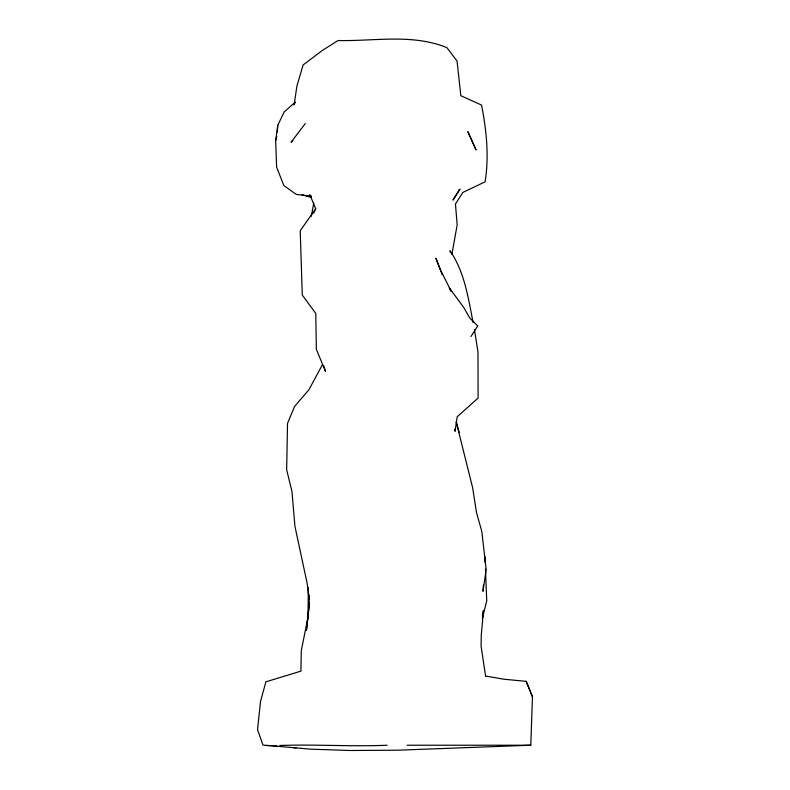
<?xml version="1.0" encoding="UTF-8"?>
<svg xmlns="http://www.w3.org/2000/svg" width="790" height="790" viewBox="0 0 790 790"><rect width="100%" height="100%" fill="white"/><g stroke="black" fill="none" stroke-linecap="round" stroke-linejoin="round"><path stroke-width="1.19" d="M308.416 587.632L307.932 617.513L306.431 630.311L309.404 602.977L307.231 583.741L294.917 526.209L291.974 491.459L286.661 469.843L287.521 423.351L294.631 406.366L308.811 389.914L322.478 364.615M309.404 602.977L307.932 617.513L301.247 650.901L300.921 671.135L265.884 681.829L260.522 701.471L257.54 729.605L262.952 745.069L310.806 749.167L350.316 750.5L397.508 750.214L530.791 745.227L532.46 696.78L526.199 681.345L503.803 679.212L485.88 676.092M483.381 585.133L483.026 591.266L486.166 569.462L481.831 531.492L476.488 512.532L472.637 487.746L456.265 422.206M484.704 561.818L484.981 556.911L485.179 561.799M277.32 132.098L277.784 125.255L284.124 112.042L295.233 102.108L294.473 104.102M311.369 196.453L296.22 194.38L283.867 185.571L276.619 167.134L275.661 140.571L277.784 125.255M294.087 105.1L296.902 86.13L303.123 64.938L322.577 50.313L338.021 40.527C374.322 41.357 412.202 33.506 446.883 47.627L457.064 61.087L460.827 95.718L481.545 105.06C486.492 130.172 489.207 156.42 485.08 181.838L462.871 192.414L455.455 204.027L457.173 224.824L451.9 254.439M311.339 216.243L313.768 202.971M482.384 616.121L483.47 610.374L481.238 635.802L481.1 646.181L485.583 676.21M482.394 618.323L486.739 600.894L485.475 569.126M275.661 140.571L276.796 136.522M313.689 213.181L315.704 208.728L309.749 194.538M470.949 336.57L477.743 325.915L469.892 318.163L463.76 307.537L449.322 287.886L451.327 291.5L440.129 269.202L435.932 258.231L442.272 274.811M315.704 208.728L300.22 230.749L302.274 295.055L315.773 313.423L316.346 349.338L325.45 371.32L323.732 365.78M305.296 123.586L291.036 142.259L292.902 140.758M387.14 745.227C351.471 746.787 315.556 744.16 279.808 745.503M276.757 745.75L266.358 745.503M293.722 747.863L296.141 747.705M276.451 745.79L274.298 745.908L275.295 746.037M407.107 745.227L530.791 745.227M309.068 195.476L311.388 196.058M302.126 194.538L311.438 197.697M526.199 681.345L532.46 696.78M456.274 422.255L459.247 432.525M450.498 252.721L449.994 250.697C464.569 271.898 468.223 297.83 473.111 322.508M474.444 329.677L477.98 351.836L478.098 398.071L457.183 416.784L455.05 431.34L454.833 429.069M309.088 594.682L309.275 599.422M459.257 189.857L452.966 200.067L460.017 189.156L459.257 189.857M475.945 149.774L467.937 131.821L475.945 149.774"/></g></svg>
